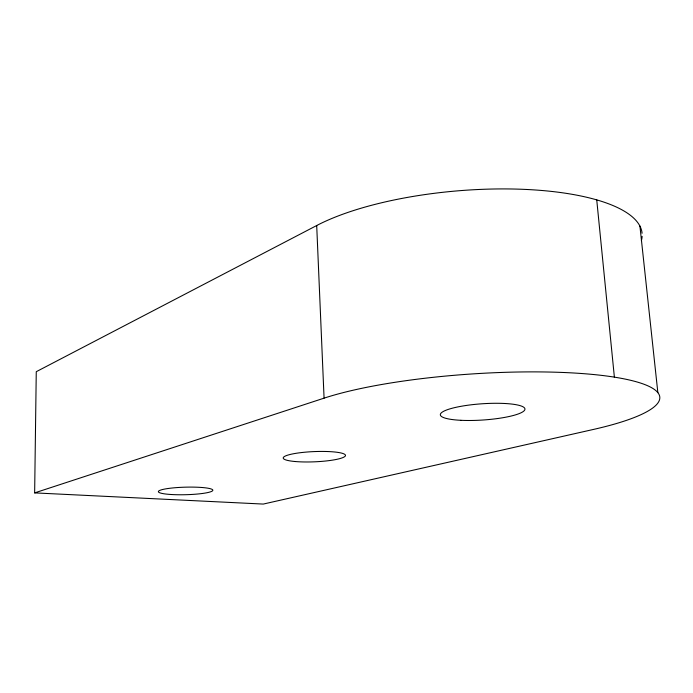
<?xml version="1.0" encoding="UTF-8"?>
<svg xmlns="http://www.w3.org/2000/svg" width="693" height="693" viewBox="0 0 693 693"><rect width="100%" height="100%" fill="white"/><g stroke="black" fill="none" stroke-linecap="round" stroke-linejoin="round"><path stroke-width="1.04" d="M34.65 492.888L324.073 398.154A186.304 35.785 -3.8 0 1 601.134 375.329A186.304 35.785 -3.8 0 1 593.182 429.495L263.271 504.071L34.65 492.888L36.261 371.699L316.701 225.528A180.492 58.03 -4.8 0 1 515.15 189.059A180.492 58.03 -4.8 0 1 642.09 233.246M639.925 226.065L657.856 392.645M596.734 199.844L614.379 377.131M316.701 225.528L324.073 398.154M642.134 236.391A180.492 58.03 -4.8 0 1 641.389 240.566M460.914 420.304A42.386 8.125 -3.9 0 0 524.947 409.216A42.386 8.125 -3.9 0 0 462.118 406.115A42.386 8.125 -3.9 0 0 460.914 420.304M171.509 494.525A27.2 3.768 -1.5 0 0 212.829 490.306A27.2 3.768 -1.5 0 0 172.592 487.959A27.2 3.768 -1.5 0 0 171.509 494.525M295.339 461.538A31.176 5.12 -2.4 0 0 345.192 456.15A31.176 5.12 -2.4 0 0 302.408 452.46A31.176 5.12 -2.4 0 0 295.339 461.538"/></g></svg>
